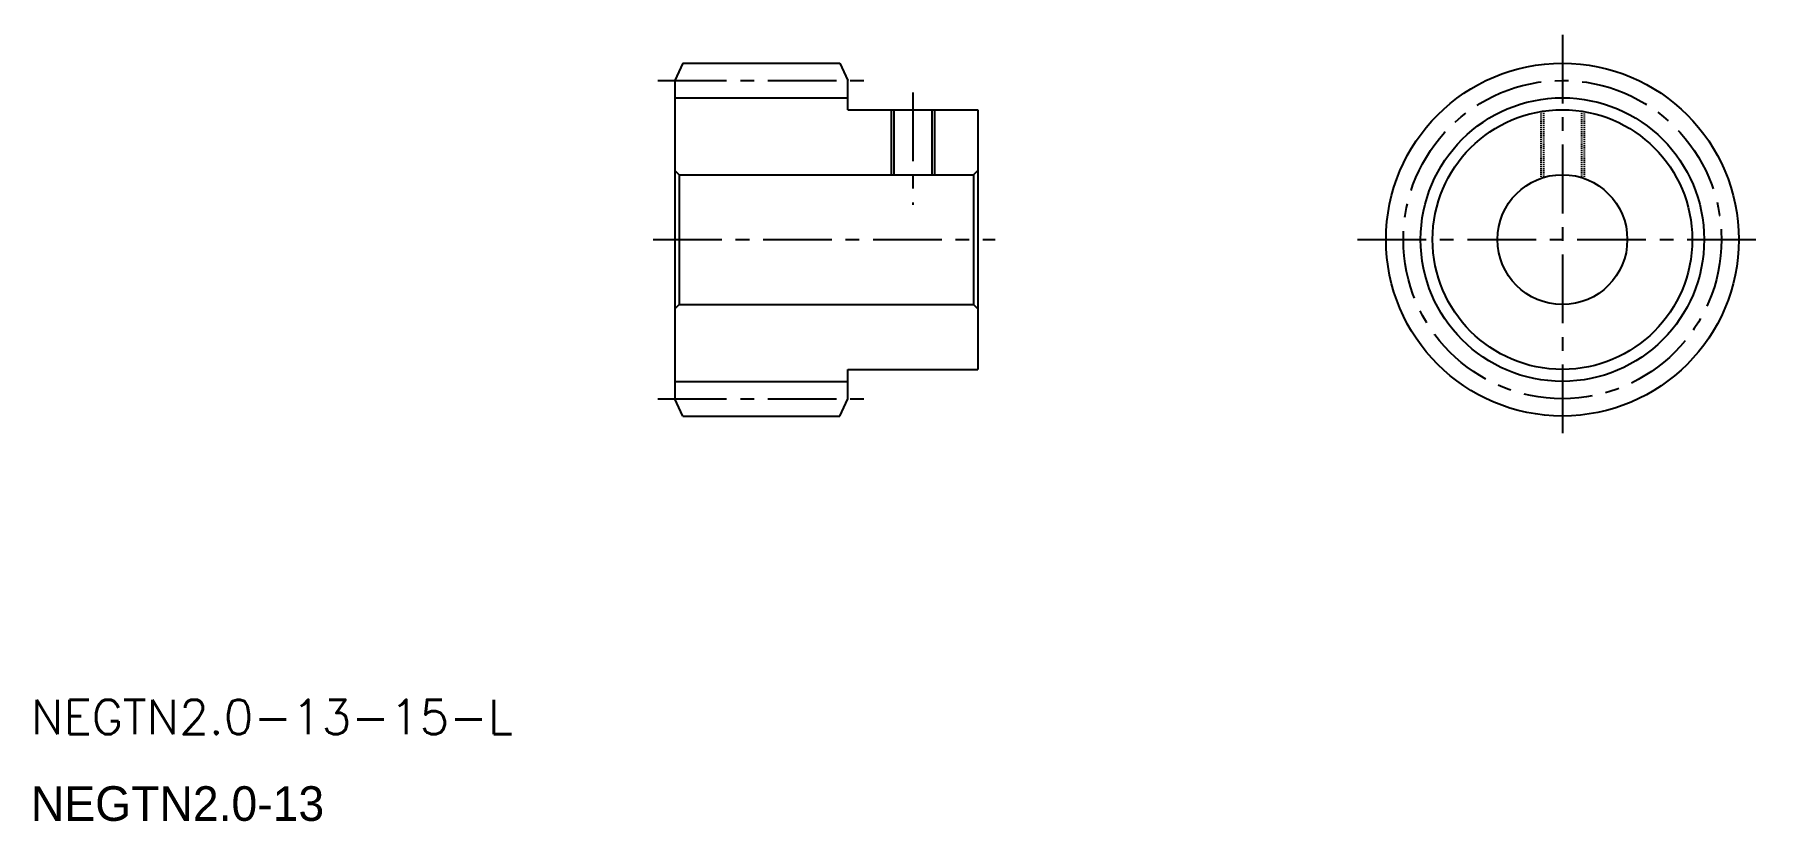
# Model space of a CAD drawing. Extents: x -52 to 149, y 103 to 194.
import ezdxf

# ---------------------------------------------------------------- set-up
doc = ezdxf.new("R2010")
doc.units = 0
doc.header["$LTSCALE"] = 0.25
doc.linetypes.add('CENTER', pattern=[50.8, 31.75, -6.35, 6.35, -6.35])
doc.linetypes.add('DASHED', pattern=[0.75, 0.5, -0.25])
doc.layers.get('0').update_dxf_attribs({"linetype": 'CONTINUOUS'})
doc.layers.add('CENTER', color=1, linetype='CENTER')
doc.styles.add('MISUMI', font='txt.shx')

msp = doc.modelspace()

# ---------------------------------------------------------------- linework, layer by layer
at = {"color": 7, "linetype": 'CONTINUOUS'}
for p, q in [((23.24, 190.88), (22.3, 188.88)), ((23.24, 190.88), (41.36, 190.88)), ((41.36, 190.88), (42.3, 188.88)), ((22.3, 188.88), (22.3, 152.11)), ((42.3, 185.5), (42.3, 188.88)), ((42.3, 185.5), (57.3, 185.5)), ((47.6, 185.5), (47.6, 178)), ((52, 185.5), (52, 178)), ((57.3, 185.5), (57.3, 155.5)), ((22.3, 178.5), (22.3, 162.5)), ((22.3, 178.5), (22.8, 178)), ((56.8, 178), (57.3, 178.5)), ((22.8, 178), (56.8, 178)), ((22.8, 178), (22.8, 163)), ((56.8, 178), (56.8, 163)), ((22.3, 172.75), (22.3, 172.75)), ((22.3, 170.5), (22.3, 170.5)), ((22.3, 162.5), (22.8, 163)), ((22.8, 163), (56.8, 163)), ((56.8, 163), (57.3, 162.5)), ((42.3, 155.5), (57.3, 155.5)), ((42.3, 152.11), (42.3, 155.5)), ((23.24, 150.11), (22.3, 152.11)), ((41.36, 150.11), (42.3, 152.11)), ((23.24, 150.11), (41.36, 150.11))]:
    msp.add_line(p, q, dxfattribs=at)
at = {"color": 3, "linetype": 'CONTINUOUS'}
for p, q in [((22.3, 186.88), (42.3, 186.88)), ((47.3, 185.5), (47.3, 178)), ((52.3, 185.5), (52.3, 178)), ((22.3, 154.11), (42.3, 154.11))]:
    msp.add_line(p, q, dxfattribs=at)
at = {"color": 3, "linetype": 'DASHED'}
for p, q in [((122.35, 185.29), (122.35, 177.57)), ((122.65, 185.33), (122.65, 177.67)), ((127.05, 185.33), (127.05, 177.67)), ((127.35, 185.29), (127.35, 177.57))]:
    msp.add_line(p, q, dxfattribs=at)
at = {"color": 7, "linetype": 'CONTINUOUS'}
for radius in [20.38, 15]:
    msp.add_circle((124.85, 170.5), radius, dxfattribs=at)
at = {"color": 3, "linetype": 'CONTINUOUS'}
msp.add_circle((124.85, 170.5), 16.38, dxfattribs=at)
msp.add_circle((124.85, 170.5), 7.5)
at = {"layer": 'CENTER', "color": 1, "linetype": 'CENTER'}
for p, q in [((124.85, 194.17), (124.85, 146.82)), ((20.34, 188.88), (44.26, 188.88)), ((20.34, 188.88), (44.26, 188.88)), ((49.8, 187.5), (49.8, 174.5)), ((19.8, 170.5), (59.3, 170.5)), ((101.17, 170.5), (148.53, 170.5)), ((20.34, 152.11), (44.26, 152.11)), ((20.34, 152.11), (44.26, 152.11))]:
    msp.add_line(p, q, dxfattribs=at)
msp.add_circle((124.85, 170.5), 18.38, dxfattribs=at)

# ---------------------------------------------------------------- texts
at = {"color": 7, "linetype": 'CONTINUOUS', "style": 'MISUMI'}
msp.add_text('NEGTN2.0-13-15-L', height=4, dxfattribs=at).set_placement((-52.11, 113.35))
at = {"color": 7, "linetype": 'CONTINUOUS'}
msp.add_text('NEGTN2.0-13', height=4, dxfattribs=at).set_placement((-52.11, 103.35))

doc.saveas('drawing.dxf')
